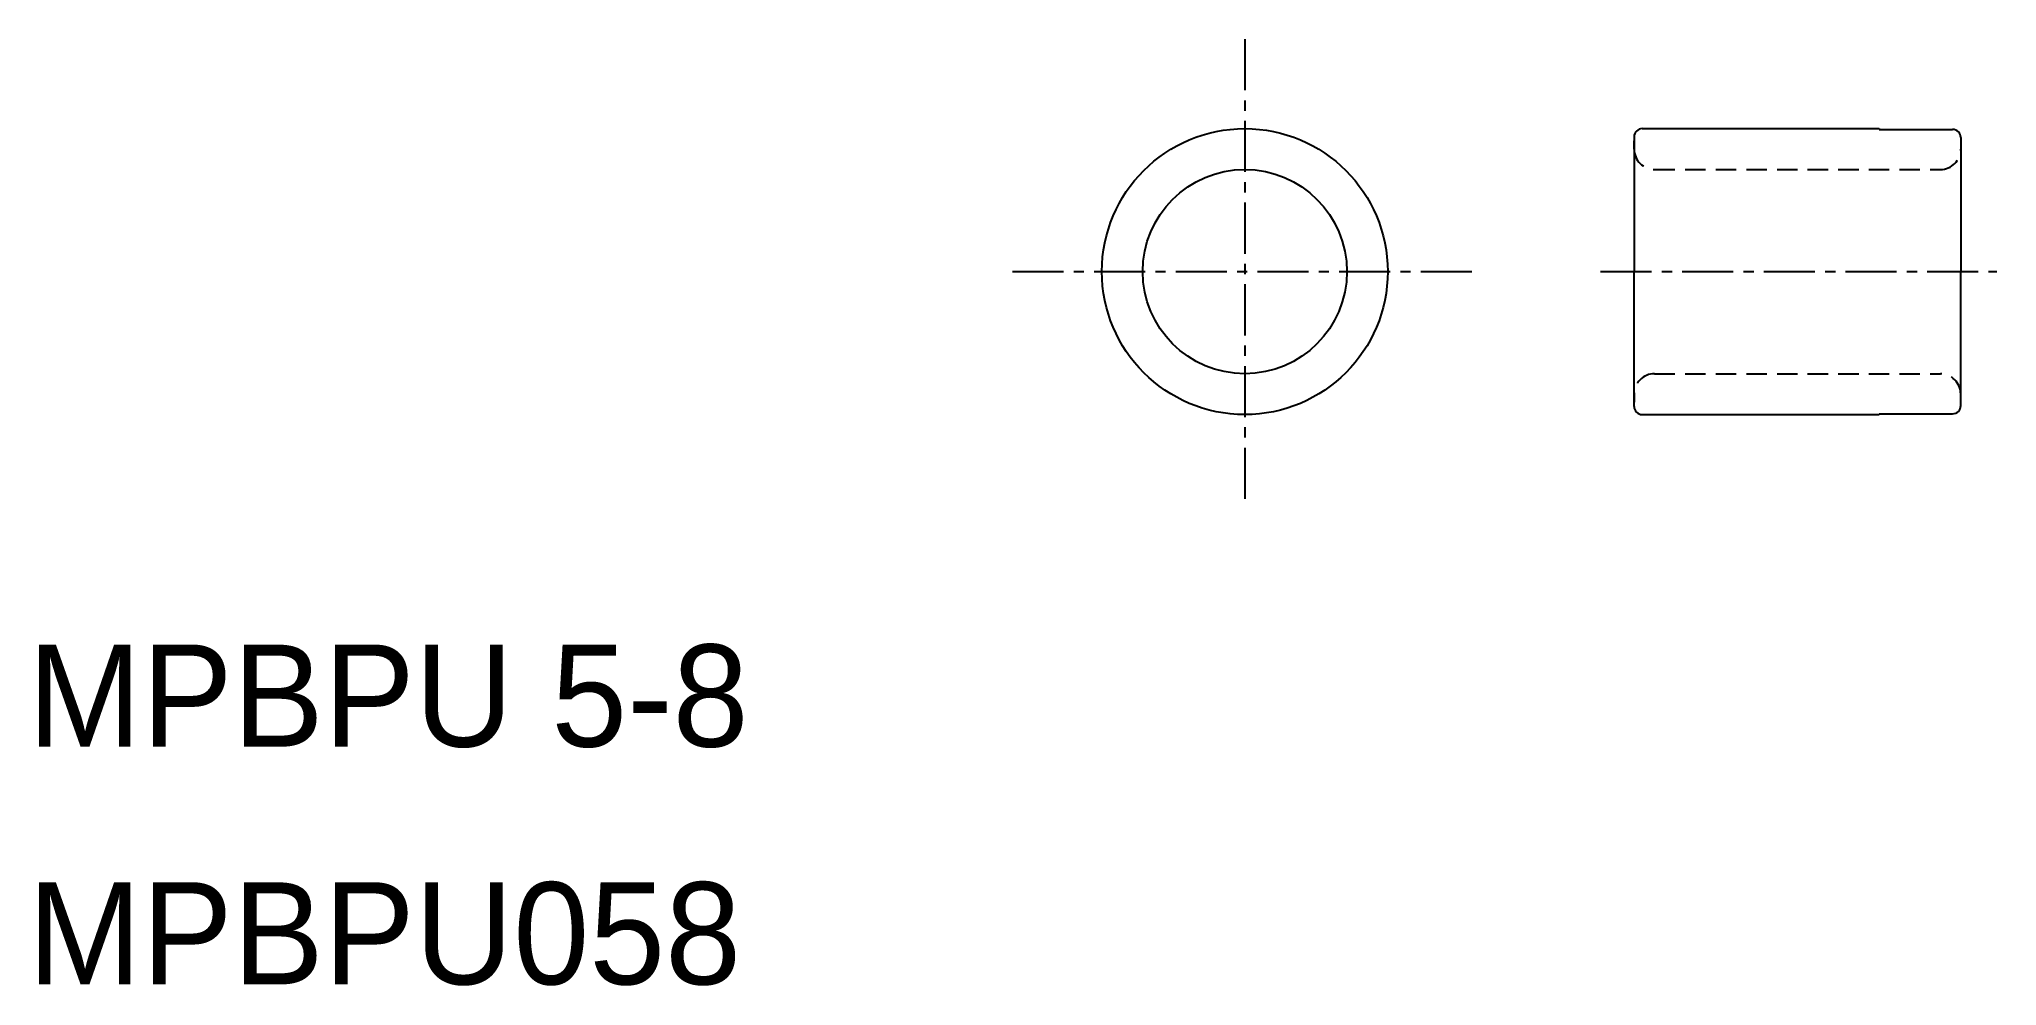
# Model space of a CAD drawing. Extents: x 54.5 to 102.5, y 60.8 to 84.
import ezdxf

# ---------------------------------------------------------------- set-up
doc = ezdxf.new("R2010")
doc.units = 0
doc.linetypes.add('CENTER', pattern=[2, 1.25, -0.25, 0.25, -0.25])
doc.linetypes.add('DASHED', pattern=[0.75, 0.5, -0.25])
doc.layers.get('0').update_dxf_attribs({"linetype": 'CONTINUOUS'})
doc.layers.add('CENTER', color=1, linetype='CENTER')

msp = doc.modelspace()

# ---------------------------------------------------------------- linework, layer by layer
at = {"color": 7, "linetype": 'CONTINUOUS'}
for p, q in [((93.577, 81.588), (93.577, 78.288)), ((93.777, 81.788), (99.577, 81.788)), ((99.577, 81.788), (99.577, 81.768)), ((99.577, 81.768), (101.377, 81.768)), ((101.577, 81.568), (101.577, 78.288)), ((93.577, 81.288), (93.577, 81.488)), ((93.577, 74.988), (93.577, 78.288)), ((101.577, 75.008), (101.577, 78.288)), ((93.577, 75.288), (93.577, 75.088)), ((99.577, 74.808), (101.377, 74.808)), ((99.577, 74.788), (99.577, 74.808)), ((93.777, 74.788), (99.577, 74.788))]:
    msp.add_line(p, q, dxfattribs=at)
at = {"color": 3, "linetype": 'DASHED'}
for p, q in [((94.077, 80.788), (101.077, 80.788)), ((94.077, 75.788), (101.077, 75.788))]:
    msp.add_line(p, q, dxfattribs=at)
at = {"color": 7, "linetype": 'CONTINUOUS'}
for radius in [3.5, 2.5]:
    msp.add_circle((84.042, 78.288), radius, dxfattribs=at)
for centre, start, end in [((93.777, 81.588), 90, 180), ((101.377, 81.568), 0, 90), ((93.777, 74.988), 180, 270), ((101.377, 75.008), 270, 0)]:
    msp.add_arc(centre, 0.2, start, end, dxfattribs=at)
at = {"color": 3, "linetype": 'DASHED'}
for centre, start, end in [((94.077, 81.288), 180, 270), ((101.077, 81.288), 270, 0), ((94.077, 75.288), 90, 180), ((101.077, 75.288), 0, 90)]:
    msp.add_arc(centre, 0.5, start, end, dxfattribs=at)
at = {"layer": 'CENTER', "color": 1, "linetype": 'CENTER'}
for p, q in [((84.042, 83.977), (84.042, 72.599)), ((78.352, 78.288), (89.731, 78.288)), ((92.756, 78.288), (102.461, 78.288))]:
    msp.add_line(p, q, dxfattribs=at)

# ---------------------------------------------------------------- texts
at = {"color": 7, "linetype": 'CONTINUOUS'}
for s, p in [('MPBPU 5-8', (54.238, 66.659)), ('MPBPU058', (54.238, 60.841))]:
    msp.add_text(s, height=2.5, dxfattribs=at).set_placement(p)

doc.saveas('drawing.dxf')
